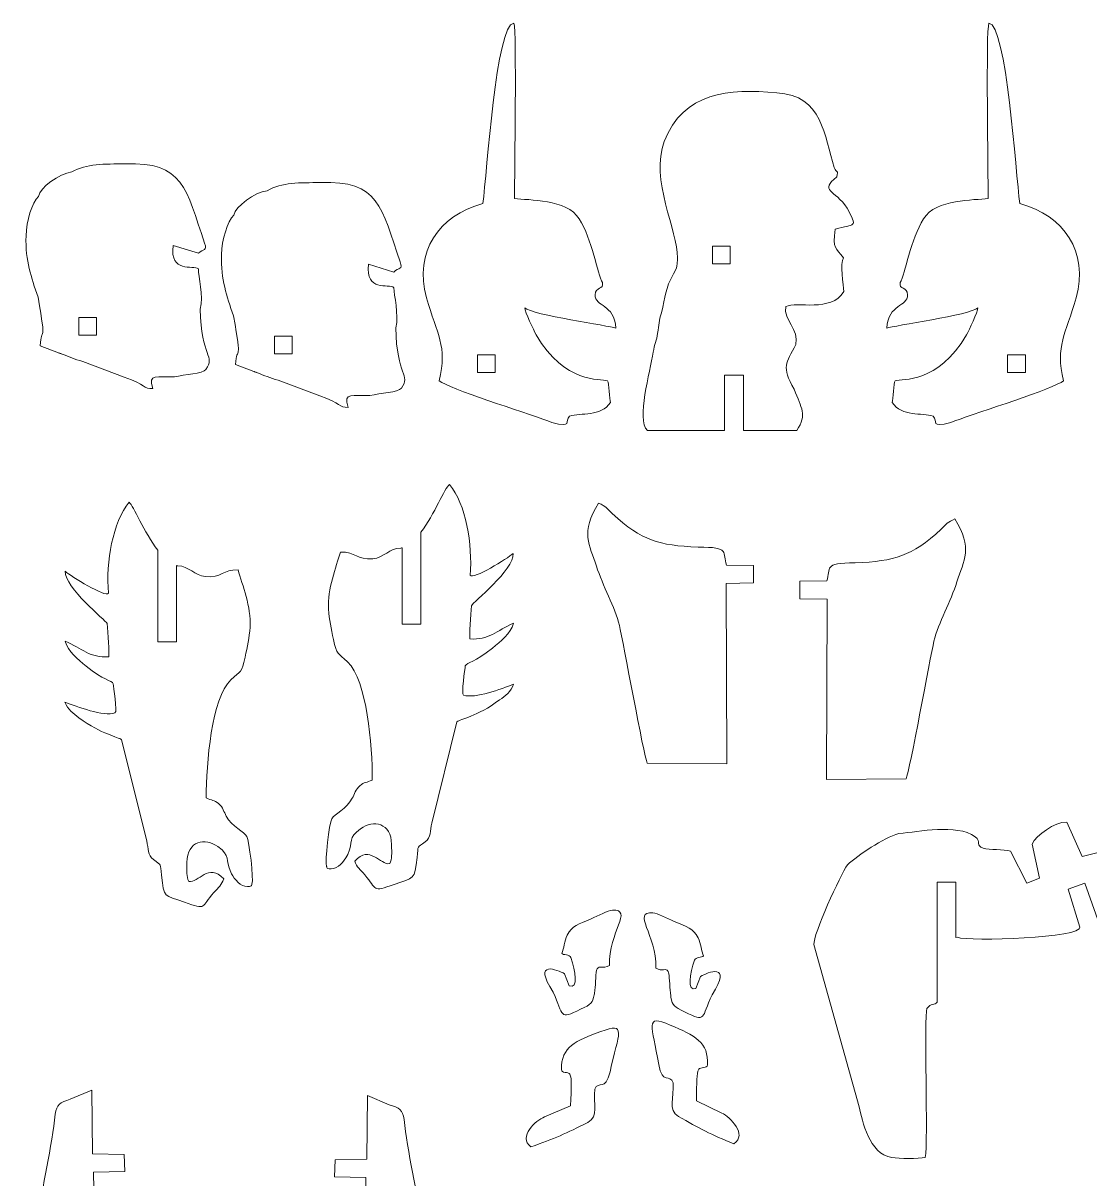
# Model space of a CAD drawing. Header units: millimetres. Extents: x -524 to 157, y -136 to 204.
# Drawn here: x -524.5 to -343.5, y 7.6 to 203.7 of the extents above; entities that cross this region are included whole.
import ezdxf

# ---------------------------------------------------------------- set-up
doc = ezdxf.new("R2010")
doc.units = ezdxf.units.MM
doc.header["$MEASUREMENT"] = 0
doc.layers.add('Camada 1', color=7, linetype='Continuous')

msp = doc.modelspace()

# ---------------------------------------------------------------- linework, layer by layer
at = {"layer": 'Camada 1', "color": 240, "lineweight": 9}
for points, knots in [([(-423.9486, 151.9793), (-424.165, 156.1582), (-427.5008, 155.5634), (-427.4499, 157.6507), (-427.4499, 157.6507), (-427.4147, 159.0694), (-425.9209, 158.4633), (-426.2107, 159.7038), (-426.2107, 159.7038), (-427.0294, 161.2089), (-428.0054, 167.0922), (-430.1485, 170.5267), (-430.1485, 170.5267), (-432.2915, 173.9615), (-438.7802, 173.6513), (-441.1358, 173.9947), (-441.1358, 173.9947), (-441.1317, 178.1197), (-440.7362, 202.4933), (-441.2458, 203.7484), (-441.2458, 203.7484), (-444.2546, 203.6689), (-445.8042, 178.1175), (-446.4975, 173.1508), (-446.4975, 173.1508), (-454.0754, 171.0385), (-458.1193, 164.9808), (-456.087, 157.1304), (-456.087, 157.1304), (-454.2486, 150.8334), (-452.4831, 149.0382), (-453.9151, 143.0638), (-453.9151, 143.0638), (-452.3014, 141.7482), (-439.661, 137.7616), (-435.4738, 136.2471), (-435.4738, 136.2471), (-435.4738, 136.2471), (-434.8031, 135.9749), (-434.8031, 135.9749), (-434.8031, 135.9749), (-431.0969, 135.0556), (-432.7615, 136.1242), (-431.7949, 137.0628), (-431.7949, 137.0628), (-429.8737, 137.6975), (-426.5377, 136.8796), (-424.8327, 139.3915), (-424.8327, 139.3915), (-425.034, 139.834), (-425.0307, 142.7534), (-425.3723, 143.0443), (-425.3723, 143.0443), (-426.5823, 143.4568), (-432.6185, 142.4371), (-437.4494, 150.8788), (-437.4494, 150.8788), (-437.8963, 151.6777), (-439.356, 154.6944), (-439.4039, 155.4531), (-439.4039, 155.4531), (-438.1897, 154.192), (-424.9477, 152.3998), (-423.9486, 151.9793)], [0, 0, 0, 0, 0.05882353, 0.05882353, 0.05882353, 0.05882353, 0.11764706, 0.11764706, 0.11764706, 0.11764706, 0.17647059, 0.17647059, 0.17647059, 0.17647059, 0.23529412, 0.23529412, 0.23529412, 0.23529412, 0.29411765, 0.29411765, 0.29411765, 0.29411765, 0.35294118, 0.35294118, 0.35294118, 0.35294118, 0.41176471, 0.41176471, 0.41176471, 0.41176471, 0.47058824, 0.47058824, 0.47058824, 0.47058824, 0.52941176, 0.52941176, 0.52941176, 0.52941176, 0.58823529, 0.58823529, 0.58823529, 0.58823529, 0.64705882, 0.64705882, 0.64705882, 0.64705882, 0.70588235, 0.70588235, 0.70588235, 0.70588235, 0.76470588, 0.76470588, 0.76470588, 0.76470588, 0.82352941, 0.82352941, 0.82352941, 0.82352941, 0.88235294, 0.88235294, 0.88235294, 0.88235294, 1, 1, 1, 1]), ([(-377.9609, 151.9793), (-377.7445, 156.1582), (-374.4087, 155.5634), (-374.4596, 157.6507), (-374.4596, 157.6507), (-374.4948, 159.0694), (-375.9886, 158.4633), (-375.6988, 159.7038), (-375.6988, 159.7038), (-374.8801, 161.2089), (-373.9041, 167.0922), (-371.761, 170.5267), (-371.761, 170.5267), (-369.618, 173.9615), (-363.1293, 173.6513), (-360.7737, 173.9947), (-360.7737, 173.9947), (-360.7778, 178.1197), (-361.1733, 202.4933), (-360.6637, 203.7484), (-360.6637, 203.7484), (-357.6549, 203.6689), (-356.1053, 178.1175), (-355.412, 173.1508), (-355.412, 173.1508), (-347.8341, 171.0385), (-343.7902, 164.9808), (-345.8225, 157.1304), (-345.8225, 157.1304), (-347.6609, 150.8334), (-349.4264, 149.0382), (-347.9944, 143.0638), (-347.9944, 143.0638), (-349.6081, 141.7482), (-362.2485, 137.7616), (-366.4357, 136.2471), (-366.4357, 136.2471), (-366.4357, 136.2471), (-367.1064, 135.9749), (-367.1064, 135.9749), (-367.1064, 135.9749), (-370.8126, 135.0556), (-369.148, 136.1242), (-370.1146, 137.0628), (-370.1146, 137.0628), (-372.0358, 137.6975), (-375.3718, 136.8796), (-377.0768, 139.3915), (-377.0768, 139.3915), (-376.8755, 139.834), (-376.8788, 142.7534), (-376.5372, 143.0443), (-376.5372, 143.0443), (-375.3272, 143.4568), (-369.291, 142.4371), (-364.4601, 150.8788), (-364.4601, 150.8788), (-364.0132, 151.6777), (-362.5535, 154.6944), (-362.5056, 155.4531), (-362.5056, 155.4531), (-363.7198, 154.192), (-376.9618, 152.3998), (-377.9609, 151.9793)], [0, 0, 0, 0, 0.05882353, 0.05882353, 0.05882353, 0.05882353, 0.11764706, 0.11764706, 0.11764706, 0.11764706, 0.17647059, 0.17647059, 0.17647059, 0.17647059, 0.23529412, 0.23529412, 0.23529412, 0.23529412, 0.29411765, 0.29411765, 0.29411765, 0.29411765, 0.35294118, 0.35294118, 0.35294118, 0.35294118, 0.41176471, 0.41176471, 0.41176471, 0.41176471, 0.47058824, 0.47058824, 0.47058824, 0.47058824, 0.52941176, 0.52941176, 0.52941176, 0.52941176, 0.58823529, 0.58823529, 0.58823529, 0.58823529, 0.64705882, 0.64705882, 0.64705882, 0.64705882, 0.70588235, 0.70588235, 0.70588235, 0.70588235, 0.76470588, 0.76470588, 0.76470588, 0.76470588, 0.82352941, 0.82352941, 0.82352941, 0.82352941, 0.88235294, 0.88235294, 0.88235294, 0.88235294, 1, 1, 1, 1]), ([(-393.2419, 134.594), (-393.2419, 134.594), (-402.3073, 134.5943), (-402.3073, 134.5943), (-402.3073, 134.5943), (-402.3073, 134.5943), (-402.3073, 144.0246), (-402.3073, 144.0246), (-402.3073, 144.0246), (-402.3073, 144.0246), (-405.4907, 144.0246), (-405.4907, 144.0246), (-405.4907, 144.0246), (-405.4907, 144.0246), (-405.4907, 134.5945), (-405.4907, 134.5945), (-405.4907, 134.5945), (-405.4907, 134.5945), (-418.5947, 134.5951), (-418.5947, 134.5951), (-418.5947, 134.5951), (-420.4952, 136.5638), (-418.1049, 144.491), (-417.6055, 147.8955), (-417.6055, 147.8955), (-417.4012, 149.2897), (-417.0198, 149.8876), (-416.8575, 151.0907), (-416.8575, 151.0907), (-416.6428, 152.6846), (-416.6032, 153.1554), (-416.2223, 154.5697), (-416.2223, 154.5697), (-415.455, 157.4195), (-415.6541, 158.6532), (-414.1331, 161.2181), (-414.1331, 161.2181), (-414.1331, 161.2181), (-413.695, 162.0563), (-413.695, 162.0563), (-413.695, 162.0563), (-413.5842, 162.3984), (-413.4819, 163.637), (-413.4764, 163.9137), (-413.4764, 163.9137), (-413.3901, 168.4143), (-418.196, 177.2465), (-415.7248, 183.676), (-415.7248, 183.676), (-412.5241, 192.0046), (-404.7438, 192.7062), (-396.6445, 191.9081), (-396.6445, 191.9081), (-388.7525, 191.5259), (-388.6552, 184.5051), (-386.8779, 179.2515), (-386.8779, 179.2515), (-386.5151, 178.1977), (-386.0949, 178.9262), (-386.4777, 177.6642), (-386.4777, 177.6642), (-389.4527, 175.1504), (-386.8682, 175.5855), (-384.6883, 172.3399), (-384.6883, 172.3399), (-382.8857, 168.8865), (-383.3507, 169.7019), (-386.7263, 168.8043), (-386.7263, 168.8043), (-387.1784, 165.2999), (-386.6257, 165.6984), (-385.3302, 163.9005), (-385.3302, 163.9005), (-385.9761, 163.0427), (-385.3527, 159.2568), (-385.2438, 158.1884), (-385.2438, 158.1884), (-387.4526, 154.6079), (-393.2199, 156.5717), (-395.1287, 155.6615), (-395.1287, 155.6615), (-395.4876, 153.3424), (-392.8192, 151.7556), (-393.4011, 149.2366), (-393.4011, 149.2366), (-395.0751, 145.9155), (-395.8979, 145.5596), (-393.6935, 141.6406), (-393.6935, 141.6406), (-392.4452, 138.2567), (-391.4541, 137.4342), (-393.2419, 134.594)], [0, 0, 0, 0, 0.04166667, 0.04166667, 0.04166667, 0.04166667, 0.08333333, 0.08333333, 0.08333333, 0.08333333, 0.125, 0.125, 0.125, 0.125, 0.16666667, 0.16666667, 0.16666667, 0.16666667, 0.20833333, 0.20833333, 0.20833333, 0.20833333, 0.25, 0.25, 0.25, 0.25, 0.29166667, 0.29166667, 0.29166667, 0.29166667, 0.33333333, 0.33333333, 0.33333333, 0.33333333, 0.375, 0.375, 0.375, 0.375, 0.41666667, 0.41666667, 0.41666667, 0.41666667, 0.45833333, 0.45833333, 0.45833333, 0.45833333, 0.5, 0.5, 0.5, 0.5, 0.54166667, 0.54166667, 0.54166667, 0.54166667, 0.58333333, 0.58333333, 0.58333333, 0.58333333, 0.625, 0.625, 0.625, 0.625, 0.66666667, 0.66666667, 0.66666667, 0.66666667, 0.70833333, 0.70833333, 0.70833333, 0.70833333, 0.75, 0.75, 0.75, 0.75, 0.79166667, 0.79166667, 0.79166667, 0.79166667, 0.83333333, 0.83333333, 0.83333333, 0.83333333, 0.875, 0.875, 0.875, 0.875, 0.91666667, 0.91666667, 0.91666667, 0.91666667, 1, 1, 1, 1]), ([(-494.7667, 164.6861), (-493.9348, 165.4401), (-493.1736, 165.0889), (-493.6981, 166.3889), (-493.6981, 166.3889), (-496.8388, 175.6616), (-497.3179, 180.3055), (-507.1808, 179.852), (-507.1808, 179.852), (-510.717, 179.8364), (-513.7659, 179.9417), (-516.2266, 178.4847), (-516.2266, 178.4847), (-518.4148, 178.2529), (-521.6169, 175.7705), (-521.9073, 174.3534), (-521.9073, 174.3534), (-522.9847, 173.2636), (-523.9464, 170.1448), (-524.0031, 167.6728), (-524.0031, 167.6728), (-524.1103, 163.1989), (-523.1198, 160.7753), (-521.9678, 157.2256), (-521.9678, 157.2256), (-520.4407, 148.6112), (-521.4351, 152.6127), (-521.6136, 148.9885), (-521.6136, 148.9885), (-521.6136, 148.9885), (-518.5146, 147.7925), (-518.5146, 147.7925), (-518.5146, 147.7925), (-516.9928, 147.3047), (-519.3437, 148.1011), (-518.049, 147.622), (-518.049, 147.622), (-516.6677, 147.1108), (-515.8466, 146.7382), (-514.361, 146.3136), (-514.361, 146.3136), (-514.361, 146.3136), (-507.3273, 143.6642), (-507.3273, 143.6642), (-507.3273, 143.6642), (-503.5876, 142.4053), (-504.1442, 141.6468), (-502.4967, 141.7178), (-502.4967, 141.7178), (-503.4702, 144.4238), (-501.6483, 143.5952), (-498.8276, 143.7121), (-498.8276, 143.7121), (-497.0553, 144.1617), (-494.0525, 144.1925), (-493.4792, 144.9884), (-493.4792, 144.9884), (-491.8138, 147.2997), (-494.2967, 146.9255), (-494.4329, 155.2318), (-494.4329, 155.2318), (-493.8655, 157.434), (-494.7634, 160.7648), (-494.7505, 162.0285), (-494.7505, 162.0285), (-495.6437, 162.7891), (-499.6218, 161.2189), (-499.0628, 166.016), (-499.0628, 166.016), (-499.0628, 166.016), (-494.7667, 164.6861), (-494.7667, 164.6861)], [0, 0, 0, 0, 0.05263158, 0.05263158, 0.05263158, 0.05263158, 0.10526316, 0.10526316, 0.10526316, 0.10526316, 0.15789474, 0.15789474, 0.15789474, 0.15789474, 0.21052632, 0.21052632, 0.21052632, 0.21052632, 0.26315789, 0.26315789, 0.26315789, 0.26315789, 0.31578947, 0.31578947, 0.31578947, 0.31578947, 0.36842105, 0.36842105, 0.36842105, 0.36842105, 0.42105263, 0.42105263, 0.42105263, 0.42105263, 0.47368421, 0.47368421, 0.47368421, 0.47368421, 0.52631579, 0.52631579, 0.52631579, 0.52631579, 0.57894737, 0.57894737, 0.57894737, 0.57894737, 0.63157895, 0.63157895, 0.63157895, 0.63157895, 0.68421053, 0.68421053, 0.68421053, 0.68421053, 0.73684211, 0.73684211, 0.73684211, 0.73684211, 0.78947368, 0.78947368, 0.78947368, 0.78947368, 0.84210526, 0.84210526, 0.84210526, 0.84210526, 0.89473684, 0.89473684, 0.89473684, 0.89473684, 1, 1, 1, 1]), ([(-461.6055, 161.5112), (-460.7736, 162.2652), (-460.0124, 161.914), (-460.5369, 163.214), (-460.5369, 163.214), (-463.6776, 172.4867), (-464.1567, 177.1306), (-474.0196, 176.6771), (-474.0196, 176.6771), (-477.5558, 176.6615), (-480.6047, 176.7668), (-483.0654, 175.3098), (-483.0654, 175.3098), (-485.2536, 175.078), (-488.4557, 172.5956), (-488.7461, 171.1785), (-488.7461, 171.1785), (-489.8235, 170.0887), (-490.7852, 166.9699), (-490.8419, 164.4979), (-490.8419, 164.4979), (-490.9491, 160.024), (-489.9586, 157.6004), (-488.8066, 154.0507), (-488.8066, 154.0507), (-487.2795, 145.4363), (-488.2739, 149.4378), (-488.4524, 145.8136), (-488.4524, 145.8136), (-488.4524, 145.8136), (-485.3534, 144.6176), (-485.3534, 144.6176), (-485.3534, 144.6176), (-483.8316, 144.1298), (-486.1825, 144.9262), (-484.8878, 144.4471), (-484.8878, 144.4471), (-483.5065, 143.9359), (-482.6854, 143.5633), (-481.1998, 143.1387), (-481.1998, 143.1387), (-481.1998, 143.1387), (-474.1661, 140.4893), (-474.1661, 140.4893), (-474.1661, 140.4893), (-470.4264, 139.2304), (-470.983, 138.4719), (-469.3355, 138.5429), (-469.3355, 138.5429), (-470.309, 141.2489), (-468.4871, 140.4203), (-465.6664, 140.5372), (-465.6664, 140.5372), (-463.8941, 140.9868), (-460.8913, 141.0176), (-460.318, 141.8135), (-460.318, 141.8135), (-458.6526, 144.1248), (-461.1355, 143.7506), (-461.2717, 152.0569), (-461.2717, 152.0569), (-460.7043, 154.2591), (-461.6022, 157.5899), (-461.5893, 158.8536), (-461.5893, 158.8536), (-462.4825, 159.6142), (-466.4606, 158.044), (-465.9016, 162.8411), (-465.9016, 162.8411), (-465.9016, 162.8411), (-461.6055, 161.5112), (-461.6055, 161.5112)], [0, 0, 0, 0, 0.05263158, 0.05263158, 0.05263158, 0.05263158, 0.10526316, 0.10526316, 0.10526316, 0.10526316, 0.15789474, 0.15789474, 0.15789474, 0.15789474, 0.21052632, 0.21052632, 0.21052632, 0.21052632, 0.26315789, 0.26315789, 0.26315789, 0.26315789, 0.31578947, 0.31578947, 0.31578947, 0.31578947, 0.36842105, 0.36842105, 0.36842105, 0.36842105, 0.42105263, 0.42105263, 0.42105263, 0.42105263, 0.47368421, 0.47368421, 0.47368421, 0.47368421, 0.52631579, 0.52631579, 0.52631579, 0.52631579, 0.57894737, 0.57894737, 0.57894737, 0.57894737, 0.63157895, 0.63157895, 0.63157895, 0.63157895, 0.68421053, 0.68421053, 0.68421053, 0.68421053, 0.73684211, 0.73684211, 0.73684211, 0.73684211, 0.78947368, 0.78947368, 0.78947368, 0.78947368, 0.84210526, 0.84210526, 0.84210526, 0.84210526, 0.89473684, 0.89473684, 0.89473684, 0.89473684, 1, 1, 1, 1]), ([(-407.5235, 165.9018), (-407.5235, 165.9018), (-404.5235, 165.9018), (-404.5235, 165.9018), (-404.5235, 165.9018), (-404.5235, 165.9018), (-404.5235, 162.9018), (-404.5235, 162.9018), (-404.5235, 162.9018), (-404.5235, 162.9018), (-407.5235, 162.9018), (-407.5235, 162.9018), (-407.5235, 162.9018), (-407.5235, 162.9018), (-407.5235, 165.9018), (-407.5235, 165.9018)], [0, 0, 0, 0, 0.2, 0.2, 0.2, 0.2, 0.4, 0.4, 0.4, 0.4, 0.6, 0.6, 0.6, 0.6, 1, 1, 1, 1]), ([(-515.032, 153.8017), (-515.032, 153.8017), (-512.032, 153.8017), (-512.032, 153.8017), (-512.032, 153.8017), (-512.032, 153.8017), (-512.032, 150.8017), (-512.032, 150.8017), (-512.032, 150.8017), (-512.032, 150.8017), (-515.032, 150.8017), (-515.032, 150.8017), (-515.032, 150.8017), (-515.032, 150.8017), (-515.032, 153.8017), (-515.032, 153.8017)], [0, 0, 0, 0, 0.2, 0.2, 0.2, 0.2, 0.4, 0.4, 0.4, 0.4, 0.6, 0.6, 0.6, 0.6, 1, 1, 1, 1]), ([(-481.8708, 150.6268), (-481.8708, 150.6268), (-478.8708, 150.6268), (-478.8708, 150.6268), (-478.8708, 150.6268), (-478.8708, 150.6268), (-478.8708, 147.6268), (-478.8708, 147.6268), (-478.8708, 147.6268), (-478.8708, 147.6268), (-481.8708, 147.6268), (-481.8708, 147.6268), (-481.8708, 147.6268), (-481.8708, 147.6268), (-481.8708, 150.6268), (-481.8708, 150.6268)], [0, 0, 0, 0, 0.2, 0.2, 0.2, 0.2, 0.4, 0.4, 0.4, 0.4, 0.6, 0.6, 0.6, 0.6, 1, 1, 1, 1]), ([(-444.437, 147.438), (-444.437, 147.438), (-447.437, 147.438), (-447.437, 147.438), (-447.437, 147.438), (-447.437, 147.438), (-447.437, 144.438), (-447.437, 144.438), (-447.437, 144.438), (-447.437, 144.438), (-444.437, 144.438), (-444.437, 144.438), (-444.437, 144.438), (-444.437, 144.438), (-444.437, 147.438), (-444.437, 147.438)], [0, 0, 0, 0, 0.2, 0.2, 0.2, 0.2, 0.4, 0.4, 0.4, 0.4, 0.6, 0.6, 0.6, 0.6, 1, 1, 1, 1]), ([(-357.4725, 147.438), (-357.4725, 147.438), (-354.4725, 147.438), (-354.4725, 147.438), (-354.4725, 147.438), (-354.4725, 147.438), (-354.4725, 144.438), (-354.4725, 144.438), (-354.4725, 144.438), (-354.4725, 144.438), (-357.4725, 144.438), (-357.4725, 144.438), (-357.4725, 144.438), (-357.4725, 144.438), (-357.4725, 147.438), (-357.4725, 147.438)], [0, 0, 0, 0, 0.2, 0.2, 0.2, 0.2, 0.4, 0.4, 0.4, 0.4, 0.6, 0.6, 0.6, 0.6, 1, 1, 1, 1]), ([(-460.415, 114.677), (-460.3444, 114.6913), (-460.274, 114.7086), (-460.2038, 114.7284), (-460.2038, 114.7284), (-460.2038, 114.7284), (-460.2038, 101.7748), (-460.2038, 101.7748), (-460.2038, 101.7748), (-460.2038, 101.7748), (-457.0204, 101.7748), (-457.0204, 101.7748), (-457.0204, 101.7748), (-457.0204, 101.7748), (-457.0204, 117.3368), (-457.0204, 117.3368), (-457.0204, 117.3368), (-454.7148, 120.3626), (-452.9422, 124.9078), (-452.1576, 125.4603), (-452.1576, 125.4603), (-449.3983, 122.1031), (-448.2353, 115.3598), (-448.6514, 110.0386), (-448.6514, 110.0386), (-448.2556, 109.227), (-442.2362, 112.9134), (-441.3487, 113.7643), (-441.3487, 113.7643), (-441.1994, 110.9461), (-448.2276, 105.4257), (-448.447, 104.882), (-448.447, 104.882), (-448.5581, 103.2551), (-448.8298, 99.8383), (-448.7053, 99.2522), (-448.7053, 99.2522), (-445.5593, 99.0204), (-444.1463, 100.6509), (-441.3113, 101.9156), (-441.3113, 101.9156), (-441.8182, 100.1215), (-443.4605, 98.8177), (-444.8687, 97.6693), (-444.8687, 97.6693), (-447.8789, 95.2141), (-449.1816, 95.3049), (-449.4948, 94.6562), (-449.4948, 94.6562), (-449.5083, 94.2536), (-450.226, 89.8698), (-449.7764, 89.7136), (-449.7764, 89.7136), (-447.8497, 89.0437), (-443.3117, 90.8048), (-441.2871, 91.5533), (-441.2871, 91.5533), (-441.7626, 90.257), (-442.6649, 89.63), (-443.6717, 88.8867), (-443.6717, 88.8867), (-447.5736, 86.0077), (-450.2783, 85.7079), (-450.9086, 85.1648), (-450.9086, 85.1648), (-450.9086, 85.1648), (-455.1515, 67.9941), (-455.1515, 67.9941), (-455.1515, 67.9941), (-455.5074, 66.648), (-455.2456, 65.595), (-456.287, 64.8192), (-456.287, 64.8192), (-457.7536, 63.7275), (-457.4324, 64.3069), (-457.6628, 62.1784), (-457.6628, 62.1784), (-458.0921, 58.2096), (-458.1136, 58.8267), (-461.5472, 57.5999), (-461.5472, 57.5999), (-465.4354, 56.2109), (-464.342, 56.7469), (-466.5514, 59.232), (-466.5514, 59.232), (-467.3365, 60.1148), (-467.8645, 60.5064), (-468.2223, 61.5459), (-468.2223, 61.5459), (-465.6626, 64.4353), (-463.9122, 60.7962), (-462.3062, 61.1108), (-462.3062, 61.1108), (-461.8478, 62.0054), (-461.9773, 62.7311), (-461.9905, 64.3624), (-461.9905, 64.3624), (-462.021, 68.0774), (-465.0823, 68.5892), (-467.243, 67.0387), (-467.243, 67.0387), (-469.4664, 65.4435), (-468.4156, 64.8816), (-469.4309, 62.6803), (-469.4309, 62.6803), (-469.7117, 62.0717), (-470.7245, 60.469), (-471.778, 60.3133), (-471.778, 60.3133), (-473.2515, 60.0958), (-472.8717, 60.5526), (-473.0153, 60.6502), (-473.0153, 60.6502), (-473.3552, 61.4736), (-472.5326, 67.9798), (-472.1457, 68.7465), (-472.1457, 68.7465), (-471.723, 69.4615), (-469.589, 70.4883), (-468.6469, 72.2013), (-468.6469, 72.2013), (-468.2509, 72.921), (-468.1156, 73.6764), (-467.3643, 74.3301), (-467.3643, 74.3301), (-466.6034, 74.992), (-466.2071, 74.8245), (-465.2611, 75.2893), (-465.2611, 75.2893), (-465.2611, 81.2125), (-466.1433, 92.1858), (-469.4444, 95.3395), (-469.4444, 95.3395), (-471.1065, 96.9271), (-471.2819, 96.4547), (-471.8506, 99.164), (-471.8506, 99.164), (-472.2403, 101.0216), (-472.5728, 102.4788), (-472.685, 104.2776), (-472.685, 104.2776), (-472.9053, 107.7992), (-471.382, 111.3511), (-470.6621, 113.9953), (-470.6621, 113.9953), (-468.0752, 114.0868), (-467.8667, 112.5735), (-465.147, 112.8485), (-465.147, 112.8485), (-463.2635, 113.0388), (-462.3362, 114.6448), (-460.415, 114.677)], [0, 0, 0, 0, 0.02564103, 0.02564103, 0.02564103, 0.02564103, 0.05128205, 0.05128205, 0.05128205, 0.05128205, 0.07692308, 0.07692308, 0.07692308, 0.07692308, 0.1025641, 0.1025641, 0.1025641, 0.1025641, 0.12820513, 0.12820513, 0.12820513, 0.12820513, 0.15384615, 0.15384615, 0.15384615, 0.15384615, 0.17948718, 0.17948718, 0.17948718, 0.17948718, 0.20512821, 0.20512821, 0.20512821, 0.20512821, 0.23076923, 0.23076923, 0.23076923, 0.23076923, 0.25641026, 0.25641026, 0.25641026, 0.25641026, 0.28205128, 0.28205128, 0.28205128, 0.28205128, 0.30769231, 0.30769231, 0.30769231, 0.30769231, 0.33333333, 0.33333333, 0.33333333, 0.33333333, 0.35897436, 0.35897436, 0.35897436, 0.35897436, 0.38461538, 0.38461538, 0.38461538, 0.38461538, 0.41025641, 0.41025641, 0.41025641, 0.41025641, 0.43589744, 0.43589744, 0.43589744, 0.43589744, 0.46153846, 0.46153846, 0.46153846, 0.46153846, 0.48717949, 0.48717949, 0.48717949, 0.48717949, 0.51282051, 0.51282051, 0.51282051, 0.51282051, 0.53846154, 0.53846154, 0.53846154, 0.53846154, 0.56410256, 0.56410256, 0.56410256, 0.56410256, 0.58974359, 0.58974359, 0.58974359, 0.58974359, 0.61538462, 0.61538462, 0.61538462, 0.61538462, 0.64102564, 0.64102564, 0.64102564, 0.64102564, 0.66666667, 0.66666667, 0.66666667, 0.66666667, 0.69230769, 0.69230769, 0.69230769, 0.69230769, 0.71794872, 0.71794872, 0.71794872, 0.71794872, 0.74358974, 0.74358974, 0.74358974, 0.74358974, 0.76923077, 0.76923077, 0.76923077, 0.76923077, 0.79487179, 0.79487179, 0.79487179, 0.79487179, 0.82051282, 0.82051282, 0.82051282, 0.82051282, 0.84615385, 0.84615385, 0.84615385, 0.84615385, 0.87179487, 0.87179487, 0.87179487, 0.87179487, 0.8974359, 0.8974359, 0.8974359, 0.8974359, 0.92307692, 0.92307692, 0.92307692, 0.92307692, 0.94871795, 0.94871795, 0.94871795, 0.94871795, 1, 1, 1, 1]), ([(-498.2708, 111.6489), (-498.3414, 111.6632), (-498.4118, 111.6805), (-498.482, 111.7003), (-498.482, 111.7003), (-498.482, 111.7003), (-498.482, 98.7467), (-498.482, 98.7467), (-498.482, 98.7467), (-498.482, 98.7467), (-501.6654, 98.7467), (-501.6654, 98.7467), (-501.6654, 98.7467), (-501.6654, 98.7467), (-501.6654, 114.3087), (-501.6654, 114.3087), (-501.6654, 114.3087), (-503.971, 117.3345), (-505.7436, 121.8797), (-506.5282, 122.4322), (-506.5282, 122.4322), (-509.2875, 119.075), (-510.4505, 112.3317), (-510.0344, 107.0105), (-510.0344, 107.0105), (-510.4302, 106.1989), (-516.4496, 109.8853), (-517.3371, 110.7362), (-517.3371, 110.7362), (-517.4864, 107.918), (-510.4582, 102.3976), (-510.2388, 101.8539), (-510.2388, 101.8539), (-510.1277, 100.227), (-509.856, 96.8102), (-509.9805, 96.2241), (-509.9805, 96.2241), (-513.1265, 95.9923), (-514.5395, 97.6228), (-517.3745, 98.8875), (-517.3745, 98.8875), (-516.8676, 97.0934), (-515.2253, 95.7896), (-513.8171, 94.6412), (-513.8171, 94.6412), (-510.8069, 92.186), (-509.5042, 92.2768), (-509.191, 91.6281), (-509.191, 91.6281), (-509.1775, 91.2255), (-508.4598, 86.8417), (-508.9094, 86.6855), (-508.9094, 86.6855), (-510.8361, 86.0156), (-515.3741, 87.7767), (-517.3987, 88.5252), (-517.3987, 88.5252), (-516.9232, 87.2289), (-516.0209, 86.6019), (-515.0141, 85.8586), (-515.0141, 85.8586), (-511.1122, 82.9796), (-508.4075, 82.6798), (-507.7772, 82.1367), (-507.7772, 82.1367), (-507.7772, 82.1367), (-503.5343, 64.966), (-503.5343, 64.966), (-503.5343, 64.966), (-503.1784, 63.6199), (-503.4402, 62.5669), (-502.3988, 61.7911), (-502.3988, 61.7911), (-500.9322, 60.6994), (-501.2534, 61.2788), (-501.023, 59.1503), (-501.023, 59.1503), (-500.5937, 55.1815), (-500.5722, 55.7986), (-497.1386, 54.5718), (-497.1386, 54.5718), (-493.2504, 53.1828), (-494.3438, 53.7188), (-492.1344, 56.2039), (-492.1344, 56.2039), (-491.3493, 57.0867), (-490.8213, 57.4783), (-490.4635, 58.5178), (-490.4635, 58.5178), (-493.0232, 61.4072), (-494.7736, 57.7681), (-496.3796, 58.0827), (-496.3796, 58.0827), (-496.838, 58.9773), (-496.7085, 59.703), (-496.6953, 61.3343), (-496.6953, 61.3343), (-496.6648, 65.0493), (-493.6035, 65.5611), (-491.4428, 64.0106), (-491.4428, 64.0106), (-489.2194, 62.4154), (-490.2702, 61.8535), (-489.2549, 59.6522), (-489.2549, 59.6522), (-488.9741, 59.0436), (-487.9613, 57.4409), (-486.9078, 57.2852), (-486.9078, 57.2852), (-485.4343, 57.0677), (-485.8141, 57.5245), (-485.6705, 57.6221), (-485.6705, 57.6221), (-485.3306, 58.4455), (-486.1532, 64.9517), (-486.5401, 65.7184), (-486.5401, 65.7184), (-486.9628, 66.4334), (-489.0968, 67.4602), (-490.0389, 69.1732), (-490.0389, 69.1732), (-490.4349, 69.8929), (-490.5702, 70.6483), (-491.3215, 71.302), (-491.3215, 71.302), (-492.0824, 71.9639), (-492.4787, 71.7964), (-493.4247, 72.2612), (-493.4247, 72.2612), (-493.4247, 78.1844), (-492.5425, 89.1577), (-489.2414, 92.3114), (-489.2414, 92.3114), (-487.5793, 93.899), (-487.4039, 93.4266), (-486.8352, 96.1359), (-486.8352, 96.1359), (-486.4455, 97.9935), (-486.113, 99.4507), (-486.0008, 101.2495), (-486.0008, 101.2495), (-485.7805, 104.7711), (-487.3038, 108.323), (-488.0237, 110.9672), (-488.0237, 110.9672), (-490.6106, 111.0587), (-490.8191, 109.5454), (-493.5388, 109.8204), (-493.5388, 109.8204), (-495.4223, 110.0107), (-496.3496, 111.6167), (-498.2708, 111.6489)], [0, 0, 0, 0, 0.02564103, 0.02564103, 0.02564103, 0.02564103, 0.05128205, 0.05128205, 0.05128205, 0.05128205, 0.07692308, 0.07692308, 0.07692308, 0.07692308, 0.1025641, 0.1025641, 0.1025641, 0.1025641, 0.12820513, 0.12820513, 0.12820513, 0.12820513, 0.15384615, 0.15384615, 0.15384615, 0.15384615, 0.17948718, 0.17948718, 0.17948718, 0.17948718, 0.20512821, 0.20512821, 0.20512821, 0.20512821, 0.23076923, 0.23076923, 0.23076923, 0.23076923, 0.25641026, 0.25641026, 0.25641026, 0.25641026, 0.28205128, 0.28205128, 0.28205128, 0.28205128, 0.30769231, 0.30769231, 0.30769231, 0.30769231, 0.33333333, 0.33333333, 0.33333333, 0.33333333, 0.35897436, 0.35897436, 0.35897436, 0.35897436, 0.38461538, 0.38461538, 0.38461538, 0.38461538, 0.41025641, 0.41025641, 0.41025641, 0.41025641, 0.43589744, 0.43589744, 0.43589744, 0.43589744, 0.46153846, 0.46153846, 0.46153846, 0.46153846, 0.48717949, 0.48717949, 0.48717949, 0.48717949, 0.51282051, 0.51282051, 0.51282051, 0.51282051, 0.53846154, 0.53846154, 0.53846154, 0.53846154, 0.56410256, 0.56410256, 0.56410256, 0.56410256, 0.58974359, 0.58974359, 0.58974359, 0.58974359, 0.61538462, 0.61538462, 0.61538462, 0.61538462, 0.64102564, 0.64102564, 0.64102564, 0.64102564, 0.66666667, 0.66666667, 0.66666667, 0.66666667, 0.69230769, 0.69230769, 0.69230769, 0.69230769, 0.71794872, 0.71794872, 0.71794872, 0.71794872, 0.74358974, 0.74358974, 0.74358974, 0.74358974, 0.76923077, 0.76923077, 0.76923077, 0.76923077, 0.79487179, 0.79487179, 0.79487179, 0.79487179, 0.82051282, 0.82051282, 0.82051282, 0.82051282, 0.84615385, 0.84615385, 0.84615385, 0.84615385, 0.87179487, 0.87179487, 0.87179487, 0.87179487, 0.8974359, 0.8974359, 0.8974359, 0.8974359, 0.92307692, 0.92307692, 0.92307692, 0.92307692, 0.94871795, 0.94871795, 0.94871795, 0.94871795, 1, 1, 1, 1]), ([(-418.6041, 78.1529), (-419.2214, 79.4641), (-422.6779, 98.8175), (-423.3357, 101.5116), (-423.3357, 101.5116), (-424.0983, 104.6343), (-426.1721, 108.2733), (-427.2393, 111.6121), (-427.2393, 111.6121), (-428.3998, 115.2407), (-430.0196, 117.3038), (-426.8706, 122.2667), (-426.8706, 122.2667), (-425.6361, 121.789), (-425.4692, 121.3636), (-424.5575, 120.5262), (-424.5575, 120.5262), (-419.4772, 115.8598), (-416.7299, 115.18), (-409.9952, 114.7963), (-409.9952, 114.7963), (-404.383, 114.8989), (-405.9216, 113.8677), (-405.1651, 111.7515), (-405.1651, 111.7515), (-405.1651, 111.7515), (-400.5619, 111.7141), (-400.5619, 111.7141), (-400.5619, 111.7141), (-400.5619, 111.7141), (-400.5685, 108.7411), (-400.5685, 108.7411), (-400.5685, 108.7411), (-400.5685, 108.7411), (-405.2391, 108.6688), (-405.2391, 108.6688), (-405.2391, 108.6688), (-405.2391, 108.6688), (-405.098, 78.0682), (-405.098, 78.0682), (-405.098, 78.0682), (-405.098, 78.0682), (-418.6041, 78.1529), (-418.6041, 78.1529)], [0, 0, 0, 0, 0.08333333, 0.08333333, 0.08333333, 0.08333333, 0.16666667, 0.16666667, 0.16666667, 0.16666667, 0.25, 0.25, 0.25, 0.25, 0.33333333, 0.33333333, 0.33333333, 0.33333333, 0.41666667, 0.41666667, 0.41666667, 0.41666667, 0.5, 0.5, 0.5, 0.5, 0.58333333, 0.58333333, 0.58333333, 0.58333333, 0.66666667, 0.66666667, 0.66666667, 0.66666667, 0.75, 0.75, 0.75, 0.75, 0.83333333, 0.83333333, 0.83333333, 0.83333333, 1, 1, 1, 1]), ([(-374.7066, 75.4896), (-374.0893, 76.8008), (-370.6328, 96.1542), (-369.975, 98.8483), (-369.975, 98.8483), (-369.2124, 101.971), (-367.1386, 105.61), (-366.0714, 108.9488), (-366.0714, 108.9488), (-364.9109, 112.5774), (-363.2911, 114.6405), (-366.4401, 119.6034), (-366.4401, 119.6034), (-367.6746, 119.1257), (-367.8415, 118.7003), (-368.7532, 117.8629), (-368.7532, 117.8629), (-373.8335, 113.1965), (-376.5808, 112.5167), (-383.3155, 112.133), (-383.3155, 112.133), (-388.9277, 112.2356), (-387.3891, 111.2044), (-388.1456, 109.0882), (-388.1456, 109.0882), (-388.1456, 109.0882), (-392.7488, 109.0508), (-392.7488, 109.0508), (-392.7488, 109.0508), (-392.7488, 109.0508), (-392.7422, 106.0778), (-392.7422, 106.0778), (-392.7422, 106.0778), (-392.7422, 106.0778), (-388.0716, 106.0055), (-388.0716, 106.0055), (-388.0716, 106.0055), (-388.0716, 106.0055), (-388.2127, 75.4049), (-388.2127, 75.4049), (-388.2127, 75.4049), (-388.2127, 75.4049), (-374.7066, 75.4896), (-374.7066, 75.4896)], [0, 0, 0, 0, 0.08333333, 0.08333333, 0.08333333, 0.08333333, 0.16666667, 0.16666667, 0.16666667, 0.16666667, 0.25, 0.25, 0.25, 0.25, 0.33333333, 0.33333333, 0.33333333, 0.33333333, 0.41666667, 0.41666667, 0.41666667, 0.41666667, 0.5, 0.5, 0.5, 0.5, 0.58333333, 0.58333333, 0.58333333, 0.58333333, 0.66666667, 0.66666667, 0.66666667, 0.66666667, 0.75, 0.75, 0.75, 0.75, 0.83333333, 0.83333333, 0.83333333, 0.83333333, 1, 1, 1, 1]), ([(-366.2515, 48.5688), (-366.2515, 48.5688), (-366.0543, 48.6214), (-366.0543, 48.6214), (-366.0543, 48.6214), (-363.9588, 47.8552), (-344.6741, 48.5037), (-345.2464, 50.361), (-345.2464, 50.361), (-345.2464, 50.361), (-347.2275, 56.7878), (-347.2275, 56.7878), (-347.2275, 56.7878), (-347.2275, 56.7878), (-344.3716, 57.7808), (-344.3716, 57.7808), (-344.3716, 57.7808), (-344.3716, 57.7808), (-340.33, 46.2995), (-340.33, 46.2995), (-340.33, 46.2995), (-335.5829, 49.1205), (-341.4588, 62.7905), (-341.9057, 63.0594), (-341.9057, 63.0594), (-341.9057, 63.0594), (-344.8496, 62.3384), (-344.8496, 62.3384), (-344.8496, 62.3384), (-344.8496, 62.3384), (-347.4511, 68.1805), (-347.4511, 68.1805), (-347.4511, 68.1805), (-349.5573, 68.2), (-352.5886, 65.9076), (-353.3344, 64.4339), (-353.3344, 64.4339), (-353.3344, 64.4339), (-352.0463, 58.6492), (-352.0463, 58.6492), (-352.0463, 58.6492), (-352.0463, 58.6492), (-354.2257, 57.8234), (-354.2257, 57.8234), (-354.2257, 57.8234), (-354.2257, 57.8234), (-356.9754, 63.239), (-356.9754, 63.239), (-356.9754, 63.239), (-358.1068, 63.5569), (-360.634, 63.4125), (-361.6009, 63.7444), (-361.6009, 63.7444), (-362.9718, 64.2147), (-361.9219, 64.7798), (-362.9556, 65.6917), (-362.9556, 65.6917), (-366.3417, 67.9511), (-372.3518, 66.487), (-375.9064, 66.2401), (-375.9064, 66.2401), (-378.61, 65.4244), (-382.8334, 62.5919), (-384.6589, 60.8971), (-384.6589, 60.8971), (-385.8141, 59.2977), (-390.5488, 48.9167), (-390.3387, 47.3935), (-390.3387, 47.3935), (-390.3387, 47.3935), (-382.678, 19.8404), (-382.678, 19.8404), (-382.678, 19.8404), (-382.0634, 17.4408), (-381.0396, 11.8858), (-377.1206, 11.2381), (-377.1206, 11.2381), (-375.7868, 11.0176), (-372.7068, 11.0487), (-371.4426, 11.2761), (-371.4426, 11.2761), (-370.9658, 13.7283), (-371.6604, 35.3614), (-371.1624, 36.5095), (-371.1624, 36.5095), (-370.4738, 37.5207), (-369.8512, 37.0293), (-369.4349, 37.6139), (-369.4349, 37.6139), (-369.4349, 37.6139), (-369.4349, 57.9637), (-369.4349, 57.9637), (-369.4349, 57.9637), (-369.4349, 57.9637), (-366.2515, 57.9637), (-366.2515, 57.9637), (-366.2515, 57.9637), (-366.2515, 57.9637), (-366.2515, 48.5688), (-366.2515, 48.5688)], [0, 0, 0, 0, 0.03846154, 0.03846154, 0.03846154, 0.03846154, 0.07692308, 0.07692308, 0.07692308, 0.07692308, 0.11538462, 0.11538462, 0.11538462, 0.11538462, 0.15384615, 0.15384615, 0.15384615, 0.15384615, 0.19230769, 0.19230769, 0.19230769, 0.19230769, 0.23076923, 0.23076923, 0.23076923, 0.23076923, 0.26923077, 0.26923077, 0.26923077, 0.26923077, 0.30769231, 0.30769231, 0.30769231, 0.30769231, 0.34615385, 0.34615385, 0.34615385, 0.34615385, 0.38461538, 0.38461538, 0.38461538, 0.38461538, 0.42307692, 0.42307692, 0.42307692, 0.42307692, 0.46153846, 0.46153846, 0.46153846, 0.46153846, 0.5, 0.5, 0.5, 0.5, 0.53846154, 0.53846154, 0.53846154, 0.53846154, 0.57692308, 0.57692308, 0.57692308, 0.57692308, 0.61538462, 0.61538462, 0.61538462, 0.61538462, 0.65384615, 0.65384615, 0.65384615, 0.65384615, 0.69230769, 0.69230769, 0.69230769, 0.69230769, 0.73076923, 0.73076923, 0.73076923, 0.73076923, 0.76923077, 0.76923077, 0.76923077, 0.76923077, 0.80769231, 0.80769231, 0.80769231, 0.80769231, 0.84615385, 0.84615385, 0.84615385, 0.84615385, 0.88461538, 0.88461538, 0.88461538, 0.88461538, 0.92307692, 0.92307692, 0.92307692, 0.92307692, 1, 1, 1, 1]), ([(-425.0432, 43.8186), (-425.1749, 49.5867), (-420.8852, 53.3704), (-424.5336, 53.2104), (-424.5336, 53.2104), (-425.2387, 53.1796), (-426.9888, 52.2234), (-428.1218, 51.7507), (-428.1218, 51.7507), (-430.3405, 50.825), (-431.3926, 50.5756), (-432.2011, 48.9781), (-432.2011, 48.9781), (-432.7173, 47.9581), (-432.7126, 46.7198), (-433.1199, 45.8835), (-433.1199, 45.8835), (-432.8708, 45.5744), (-431.7919, 45.7386), (-431.5989, 45.1911), (-431.5989, 45.1911), (-430.7986, 42.9245), (-430.2797, 39.756), (-431.8384, 40.3791), (-431.8384, 40.3791), (-431.8384, 40.3791), (-432.6318, 42.4271), (-432.6318, 42.4271), (-432.6318, 42.4271), (-433.775, 43.089), (-438.2016, 44.899), (-434.5747, 39.3), (-434.5747, 39.3), (-432.7071, 35.3257), (-433.696, 34.564), (-429.9096, 36.3977), (-429.9096, 36.3977), (-428.1105, 37.2689), (-427.8801, 37.4707), (-427.6023, 38.8752), (-427.6023, 38.8752), (-427.5979, 38.8972), (-427.5105, 39.5742), (-427.5003, 39.649), (-427.5003, 39.649), (-427.3523, 40.7551), (-427.3829, 42.7672), (-427.1147, 43.2617), (-427.1147, 43.2617), (-426.746, 43.9426), (-426.1542, 43.1872), (-425.0432, 43.8186)], [0, 0, 0, 0, 0.07142857, 0.07142857, 0.07142857, 0.07142857, 0.14285714, 0.14285714, 0.14285714, 0.14285714, 0.21428571, 0.21428571, 0.21428571, 0.21428571, 0.28571429, 0.28571429, 0.28571429, 0.28571429, 0.35714286, 0.35714286, 0.35714286, 0.35714286, 0.42857143, 0.42857143, 0.42857143, 0.42857143, 0.5, 0.5, 0.5, 0.5, 0.57142857, 0.57142857, 0.57142857, 0.57142857, 0.64285714, 0.64285714, 0.64285714, 0.64285714, 0.71428571, 0.71428571, 0.71428571, 0.71428571, 0.78571429, 0.78571429, 0.78571429, 0.78571429, 0.85714286, 0.85714286, 0.85714286, 0.85714286, 1, 1, 1, 1]), ([(-417.1471, 43.3775), (-417.0154, 49.1456), (-421.3051, 52.9293), (-417.6567, 52.7693), (-417.6567, 52.7693), (-416.9516, 52.7385), (-415.2015, 51.7823), (-414.0685, 51.3096), (-414.0685, 51.3096), (-411.8498, 50.3839), (-410.7976, 50.1345), (-409.9891, 48.537), (-409.9891, 48.537), (-409.473, 47.517), (-409.4776, 46.2787), (-409.0704, 45.4424), (-409.0704, 45.4424), (-409.3195, 45.1333), (-410.3983, 45.2975), (-410.5914, 44.75), (-410.5914, 44.75), (-411.3916, 42.4834), (-411.9106, 39.3149), (-410.3519, 39.938), (-410.3519, 39.938), (-410.3519, 39.938), (-409.5585, 41.986), (-409.5585, 41.986), (-409.5585, 41.986), (-408.4153, 42.6479), (-403.9886, 44.4579), (-407.6156, 38.8589), (-407.6156, 38.8589), (-409.4831, 34.8846), (-408.4942, 34.1229), (-412.2807, 35.9566), (-412.2807, 35.9566), (-414.0798, 36.8278), (-414.3102, 37.0296), (-414.588, 38.4341), (-414.588, 38.4341), (-414.5924, 38.4561), (-414.6798, 39.1331), (-414.69, 39.2079), (-414.69, 39.2079), (-414.8379, 40.314), (-414.8074, 42.3261), (-415.0755, 42.8206), (-415.0755, 42.8206), (-415.4443, 43.5015), (-416.0361, 42.7461), (-417.1471, 43.3775)], [0, 0, 0, 0, 0.07142857, 0.07142857, 0.07142857, 0.07142857, 0.14285714, 0.14285714, 0.14285714, 0.14285714, 0.21428571, 0.21428571, 0.21428571, 0.21428571, 0.28571429, 0.28571429, 0.28571429, 0.28571429, 0.35714286, 0.35714286, 0.35714286, 0.35714286, 0.42857143, 0.42857143, 0.42857143, 0.42857143, 0.5, 0.5, 0.5, 0.5, 0.57142857, 0.57142857, 0.57142857, 0.57142857, 0.64285714, 0.64285714, 0.64285714, 0.64285714, 0.71428571, 0.71428571, 0.71428571, 0.71428571, 0.78571429, 0.78571429, 0.78571429, 0.78571429, 0.85714286, 0.85714286, 0.85714286, 0.85714286, 1, 1, 1, 1]), ([(-403.9011, 13.5939), (-407.7239, 15.0761), (-409.867, 16.2338), (-413.3268, 18.2099), (-413.3268, 18.2099), (-415.2213, 19.292), (-414.0178, 21.3768), (-414.2296, 23.9181), (-414.2296, 23.9181), (-414.781, 25.5525), (-416.06, 23.4752), (-416.6572, 27.0153), (-416.6572, 27.0153), (-417.779, 33.67), (-419.1406, 35.6492), (-414.7241, 33.7189), (-414.7241, 33.7189), (-410.6299, 31.9972), (-408.118, 30.7665), (-408.4164, 26.9697), (-408.4164, 26.9697), (-408.3765, 26.2814), (-409.6357, 26.6769), (-409.886, 26.2143), (-409.886, 26.2143), (-410.2888, 25.4696), (-410.1959, 24.1824), (-410.2794, 20.8617), (-410.2794, 20.8617), (-410.2794, 20.8617), (-405.9438, 18.772), (-405.9438, 18.772), (-405.9438, 18.772), (-404.5648, 18.1687), (-401.5698, 15.1066), (-403.9011, 13.5939)], [0, 0, 0, 0, 0.1, 0.1, 0.1, 0.1, 0.2, 0.2, 0.2, 0.2, 0.3, 0.3, 0.3, 0.3, 0.4, 0.4, 0.4, 0.4, 0.5, 0.5, 0.5, 0.5, 0.6, 0.6, 0.6, 0.6, 0.7, 0.7, 0.7, 0.7, 0.8, 0.8, 0.8, 0.8, 1, 1, 1, 1]), ([(-438.3601, 13.0682), (-434.4658, 14.3511), (-432.2658, 15.3966), (-428.7087, 17.1916), (-428.7087, 17.1916), (-426.7609, 18.1744), (-427.8551, 20.3186), (-427.5125, 22.8456), (-427.5125, 22.8456), (-426.8775, 24.4494), (-425.7074, 22.3088), (-424.9283, 25.8134), (-424.9283, 25.8134), (-423.4645, 32.4013), (-422.0026, 34.3076), (-426.5128, 32.6078), (-426.5128, 32.6078), (-430.6904, 31.0997), (-433.2624, 30.0002), (-433.1604, 26.1931), (-433.1604, 26.1931), (-433.2358, 25.5078), (-431.9578, 25.8378), (-431.7318, 25.3629), (-431.7318, 25.3629), (-431.368, 24.5984), (-431.5272, 23.3177), (-431.6152, 19.9971), (-431.6152, 19.9971), (-431.6152, 19.9971), (-436.0529, 18.134), (-436.0529, 18.134), (-436.0529, 18.134), (-437.4611, 17.6027), (-440.6102, 14.6992), (-438.3601, 13.0682)], [0, 0, 0, 0, 0.1, 0.1, 0.1, 0.1, 0.2, 0.2, 0.2, 0.2, 0.3, 0.3, 0.3, 0.3, 0.4, 0.4, 0.4, 0.4, 0.5, 0.5, 0.5, 0.5, 0.6, 0.6, 0.6, 0.6, 0.7, 0.7, 0.7, 0.7, 0.8, 0.8, 0.8, 0.8, 1, 1, 1, 1]), ([(-516.0763, -50.3499), (-515.761, -45.0221), (-512.0578, -29.7876), (-512.9777, -25.6561), (-512.9777, -25.6561), (-513.5144, -23.2422), (-515.0382, -23.5655), (-516.2419, -22.2403), (-516.2419, -22.2403), (-524.493, -9.5029), (-522.5426, -4.436), (-521.8514, 1.6401), (-521.8514, 1.6401), (-521.4156, 5.427), (-519.5653, 13.5518), (-519.0303, 18.5783), (-519.0303, 18.5783), (-518.8512, 20.2612), (-518.221, 20.5886), (-516.5107, 21.1191), (-516.5107, 21.1191), (-516.5107, 21.1191), (-512.8102, 22.6775), (-512.8102, 22.6775), (-512.8102, 22.6775), (-512.8102, 22.6775), (-512.7121, 11.8972), (-512.7121, 11.8972), (-512.7121, 11.8972), (-512.7121, 11.8972), (-507.3248, 11.7674), (-507.3248, 11.7674), (-507.3248, 11.7674), (-507.3248, 11.7674), (-507.2449, 8.8531), (-507.2449, 8.8531), (-507.2449, 8.8531), (-507.2449, 8.8531), (-512.5734, 8.757), (-512.5734, 8.757), (-512.5734, 8.757), (-512.5734, 8.757), (-512.4158, 2.9556), (-512.4158, 2.9556), (-512.4158, 2.9556), (-509.9222, 2.0797), (-508.9846, 2.5254), (-508.0099, 2.6902), (-508.0099, 2.6902), (-506.4944, 2.9465), (-507.2835, 3.7894), (-505.3647, 4.0152), (-505.3647, 4.0152), (-503.6266, 4.0514), (-500.0474, 4.2071), (-498.3193, 3.7719), (-498.3193, 3.7719), (-497.0602, 3.4547), (-497.3786, 3.1905), (-496.7736, 2.0916), (-496.7736, 2.0916), (-495.3211, -0.5468), (-490.288, -9.079), (-492.025, -12.4164), (-492.025, -12.4164), (-492.4251, -13.185), (-493.2099, -13.7903), (-493.4721, -14.5559), (-493.4721, -14.5559), (-493.9584, -22.7873), (-498.1469, -46.1459), (-499.4145, -52.9966), (-499.4145, -52.9966), (-499.4145, -52.9966), (-505.0981, -52.0938), (-505.0981, -52.0938), (-505.0981, -52.0938), (-505.0981, -52.0938), (-503.5232, -16.1667), (-503.5232, -16.1667), (-503.5232, -16.1667), (-503.5232, -16.1667), (-506.7035, -16.0273), (-506.7035, -16.0273), (-506.7035, -16.0273), (-506.7035, -16.0273), (-508.2627, -51.591), (-508.2627, -51.591), (-508.2627, -51.591), (-508.2627, -51.591), (-516.0763, -50.3499), (-516.0763, -50.3499)], [0, 0, 0, 0, 0.04166667, 0.04166667, 0.04166667, 0.04166667, 0.08333333, 0.08333333, 0.08333333, 0.08333333, 0.125, 0.125, 0.125, 0.125, 0.16666667, 0.16666667, 0.16666667, 0.16666667, 0.20833333, 0.20833333, 0.20833333, 0.20833333, 0.25, 0.25, 0.25, 0.25, 0.29166667, 0.29166667, 0.29166667, 0.29166667, 0.33333333, 0.33333333, 0.33333333, 0.33333333, 0.375, 0.375, 0.375, 0.375, 0.41666667, 0.41666667, 0.41666667, 0.41666667, 0.45833333, 0.45833333, 0.45833333, 0.45833333, 0.5, 0.5, 0.5, 0.5, 0.54166667, 0.54166667, 0.54166667, 0.54166667, 0.58333333, 0.58333333, 0.58333333, 0.58333333, 0.625, 0.625, 0.625, 0.625, 0.66666667, 0.66666667, 0.66666667, 0.66666667, 0.70833333, 0.70833333, 0.70833333, 0.70833333, 0.75, 0.75, 0.75, 0.75, 0.79166667, 0.79166667, 0.79166667, 0.79166667, 0.83333333, 0.83333333, 0.83333333, 0.83333333, 0.875, 0.875, 0.875, 0.875, 0.91666667, 0.91666667, 0.91666667, 0.91666667, 1, 1, 1, 1]), ([(-462.8316, -51.2564), (-463.1469, -45.9286), (-466.8501, -30.6941), (-465.9302, -26.5626), (-465.9302, -26.5626), (-465.3935, -24.1487), (-463.8697, -24.472), (-462.666, -23.1468), (-462.666, -23.1468), (-454.4149, -10.4094), (-456.3653, -5.3425), (-457.0565, 0.7336), (-457.0565, 0.7336), (-457.4923, 4.5205), (-459.3426, 12.6453), (-459.8776, 17.6718), (-459.8776, 17.6718), (-460.0567, 19.3547), (-460.6869, 19.6821), (-462.3972, 20.2126), (-462.3972, 20.2126), (-462.3972, 20.2126), (-466.0977, 21.771), (-466.0977, 21.771), (-466.0977, 21.771), (-466.0977, 21.771), (-466.1958, 10.9907), (-466.1958, 10.9907), (-466.1958, 10.9907), (-466.1958, 10.9907), (-471.5831, 10.8609), (-471.5831, 10.8609), (-471.5831, 10.8609), (-471.5831, 10.8609), (-471.663, 7.9466), (-471.663, 7.9466), (-471.663, 7.9466), (-471.663, 7.9466), (-466.3345, 7.8505), (-466.3345, 7.8505), (-466.3345, 7.8505), (-466.3345, 7.8505), (-466.4921, 2.0491), (-466.4921, 2.0491), (-466.4921, 2.0491), (-468.9857, 1.1732), (-469.9233, 1.6189), (-470.898, 1.7837), (-470.898, 1.7837), (-472.4135, 2.04), (-471.6244, 2.8829), (-473.5432, 3.1087), (-473.5432, 3.1087), (-475.2813, 3.1449), (-478.8605, 3.3006), (-480.5886, 2.8654), (-480.5886, 2.8654), (-481.8477, 2.5482), (-481.5293, 2.284), (-482.1343, 1.1851), (-482.1343, 1.1851), (-483.5868, -1.4533), (-488.6199, -9.9855), (-486.8829, -13.3229), (-486.8829, -13.3229), (-486.4828, -14.0915), (-485.698, -14.6968), (-485.4358, -15.4624), (-485.4358, -15.4624), (-484.9495, -23.6938), (-480.761, -47.0524), (-479.4934, -53.9031), (-479.4934, -53.9031), (-479.4934, -53.9031), (-473.8098, -53.0003), (-473.8098, -53.0003), (-473.8098, -53.0003), (-473.8098, -53.0003), (-475.3847, -17.0732), (-475.3847, -17.0732), (-475.3847, -17.0732), (-475.3847, -17.0732), (-472.2044, -16.9338), (-472.2044, -16.9338), (-472.2044, -16.9338), (-472.2044, -16.9338), (-470.6452, -52.4975), (-470.6452, -52.4975), (-470.6452, -52.4975), (-470.6452, -52.4975), (-462.8316, -51.2564), (-462.8316, -51.2564)], [0, 0, 0, 0, 0.04166667, 0.04166667, 0.04166667, 0.04166667, 0.08333333, 0.08333333, 0.08333333, 0.08333333, 0.125, 0.125, 0.125, 0.125, 0.16666667, 0.16666667, 0.16666667, 0.16666667, 0.20833333, 0.20833333, 0.20833333, 0.20833333, 0.25, 0.25, 0.25, 0.25, 0.29166667, 0.29166667, 0.29166667, 0.29166667, 0.33333333, 0.33333333, 0.33333333, 0.33333333, 0.375, 0.375, 0.375, 0.375, 0.41666667, 0.41666667, 0.41666667, 0.41666667, 0.45833333, 0.45833333, 0.45833333, 0.45833333, 0.5, 0.5, 0.5, 0.5, 0.54166667, 0.54166667, 0.54166667, 0.54166667, 0.58333333, 0.58333333, 0.58333333, 0.58333333, 0.625, 0.625, 0.625, 0.625, 0.66666667, 0.66666667, 0.66666667, 0.66666667, 0.70833333, 0.70833333, 0.70833333, 0.70833333, 0.75, 0.75, 0.75, 0.75, 0.79166667, 0.79166667, 0.79166667, 0.79166667, 0.83333333, 0.83333333, 0.83333333, 0.83333333, 0.875, 0.875, 0.875, 0.875, 0.91666667, 0.91666667, 0.91666667, 0.91666667, 1, 1, 1, 1])]:
    msp.add_open_spline(points, degree=3, knots=knots, dxfattribs=at)

doc.saveas('drawing.dxf')
